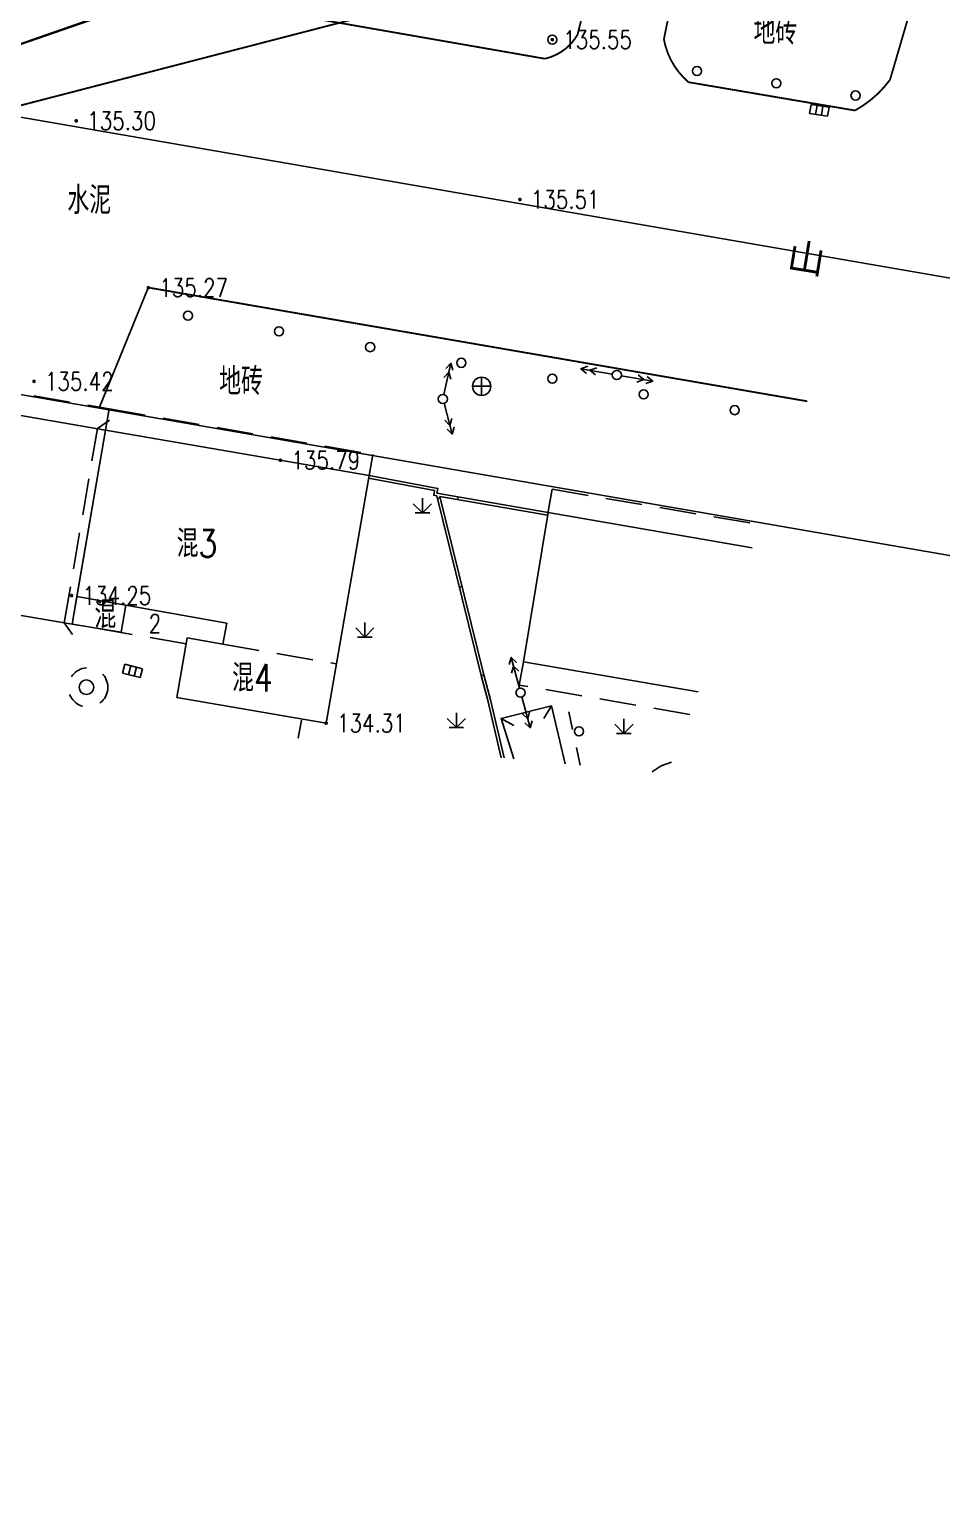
# Model space of a CAD drawing. Extents: x 529262 to 576451, y 2694391 to 2717535.
# Drawn here: x 564135.4 to 564185.5, y 2710622.6 to 2710702.9 of the extents above; entities that cross this region are included whole.
import ezdxf
from ezdxf.enums import TextEntityAlignment as Align
from ezdxf.xclip import XClip

# ---------------------------------------------------------------- set-up
doc = ezdxf.new("R2010")
doc.units = 0
doc.header["$XCLIPFRAME"] = 0
doc.linetypes.add('X5', pattern=[3, 2, -1])
doc.linetypes.add('X6', pattern=[2, 1, -1])
for name, color, linetype in [('DLSS', 4, 'Continuous'), ('DMTZ', 8, 'Continuous'), ('GCD', 8, 'Continuous'), ('GXYZ', 8, 'Continuous'), ('JMD', 8, 'Continuous'), ('PP-COM', 7, 'Continuous'), ('RD-中线', 40, 'Continuous'), ('RD-红线', 7, 'Continuous'), ('ZBTZ', 8, 'Continuous'), ('ZJ', 7, 'Continuous'), ('污水管径标注_W10-', 202, 'Continuous')]:
    doc.layers.add(name, color=color, linetype=linetype)
doc.styles.add('HZ', font='rs.shx', dxfattribs={"width": 0.8, "bigfont": 'hztxt.shx'})
doc.styles.add('等线体', font='simhei.ttf')
doc.linetypes.add('10422', pattern='A,0.75,[150,AAA.SHX,S=0.5,R=0,X=0,Y=0.5],1.5,[177,AAA.SHX,S=1,R=0,X=0,Y=0.4],0.75', length=3)
doc.linetypes.add('1161', pattern='A,0,[149,AAA.SHX,S=0.15,R=0,X=0,Y=0],-1.6', length=1.6)
doc.linetypes.add('732', pattern='A,9,-0.5,[162,AAA.SHX,S=1,R=0,X=0,Y=0],-0.5', length=10)

# ---------------------------------------------------------------- blocks, each defined once
blk = doc.blocks.new('A$C19FD0107')
at = {"layer": 'RD-中线', "color": 8}
blk.add_lwpolyline([(-6735.89, 16285.457), (-7081.773, 16345.345), (-7093.954, 16347.49), (-7407.424, 16401.508), (-7408.075, 16401.628)], dxfattribs=at)
at = {"layer": 'RD-红线', "color": 8, "linetype": 'Continuous', "flags": 128}
blk.add_lwpolyline([(-6964.331, 16309.787), (-6956.452, 16308.423), (-6775.035, 16277.011)], dxfattribs=at)
blk = doc.blocks.new('gc013a')
at = {"linetype": 'Continuous'}
blk.add_line((0.5, 0), (4, 0), dxfattribs=at)
at = {"linetype": 'Continuous', "flags": 128}
for points in [[(2.31, -0.4), (3, 0), (2.31, 0.4)], [(3.31, -0.4), (4, 0), (3.31, 0.4)]]:
    blk.add_lwpolyline(points, dxfattribs=at)
blk = doc.blocks.new('gc170')
at = {"color": 8, "linetype": 'Continuous'}
blk.add_circle((0, 0), 0.5, dxfattribs=at)
blk = doc.blocks.new('gc124')
at = {"color": 8}
for p, q in [((-1, 1), (0, 0)), ((-0.8, 0), (0.8, 0)), ((0, 0), (0, 1.6)), ((0, 0), (1, 1))]:
    blk.add_line(p, q, dxfattribs=at)
blk = doc.blocks.new('gc043')
for p, q in [((-1, 0), (1, 0)), ((0, -1), (0, 1))]:
    blk.add_line(p, q)
blk.add_circle((0, 0), 1)
blk = doc.blocks.new('gc041')
for p, q in [((-1, 0.5), (1, 0.5)), ((-1, -0.5), (-1, 0.5)), ((-0.33, 0.5), (-0.33, -0.5)), ((0.33, 0.5), (0.33, -0.5)), ((1, 0.5), (1, -0.5)), ((1, -0.5), (-1, -0.5))]:
    blk.add_line(p, q)
blk = doc.blocks.new('gc122')
at = {"color": 8}
blk.add_circle((0, 0), 0.8, dxfattribs=at)
blk = doc.blocks.new('GC200')
at = {"linetype": 'Continuous', "const_width": 0.2, "flags": 128}
blk.add_lwpolyline([(-0.1, 0, 1), (0.1, 0, 1)], format="xyb", close=True, dxfattribs=at)

msp = doc.modelspace()

# ---------------------------------------------------------------- linework, layer by layer
at = {"color": 8, "linetype": 'Continuous', "flags": 128}
msp.add_lwpolyline([(564089.197, 2710654.818), (564088.259, 2710675.347), (564098.145, 2710689.324), (564157.1, 2710709.72), (564157.771, 2710722.566), (564163.425, 2710723.116), (564171.239, 2710725.667)], dxfattribs=at)
at = {"layer": 'DLSS', "linetype": 'Continuous', "const_width": 0.1, "flags": 128}
for points, elevation in [([(564125.217, 2710715.005), (564123.911, 2710708.911, 0.26355), (564124.144, 2710708.169), (564163.718, 2710701.268, 0.21178), (564165.515, 2710702.591), (564166.797, 2710707.768), (564167.83, 2710713.698), (564167.83, 2710717.409), (564167.314, 2710720.736)], 135.331), ([(564171.26, 2710707.28), (564170.25, 2710702.334, 0.171538), (564171.6, 2710699.98), (564180.736, 2710698.428, 0.106672), (564182.654, 2710700.108), (564184.404, 2710706.096)], -526.028)]:
    msp.add_lwpolyline(points, format="xyb", dxfattribs=dict(at, elevation=elevation))
at = {"layer": 'DLSS', "linetype": 'Continuous', "const_width": 0.1, "elevation": 135.266, "flags": 128}
msp.add_lwpolyline([(564142.019, 2710688.708), (564178.116, 2710682.481)], dxfattribs=at)
at = {"layer": 'DLSS', "linetype": 'X6'}
for points in [[(564165.666, 2710662.524), (564164.852, 2710666.265)], [(564150.379, 2710664.997), (564150.189, 2710663.986)], [(564170.677, 2710662.681), (564170.105, 2710662.493), (564169.609, 2710662.152)]]:
    msp.add_lwpolyline(points, dxfattribs=at)
msp.add_circle((564138.664, 2710666.793, 133.936), 1.081, dxfattribs=at)
at = {"layer": 'DMTZ', "linetype": '10422', "flags": 128}
msp.add_lwpolyline([(564161.327, 2710662.934), (564160.589, 2710666.076), (564160.227, 2710667.449), (564157.792, 2710677.296), (564157.627, 2710677.324), (564157.673, 2710677.585), (564154.052, 2710678.261)], dxfattribs=at)
at = {"layer": 'GXYZ', "linetype": '732', "flags": 128}
msp.add_lwpolyline([(564190.37, 2710463.143), (564190.386, 2710467.025), (564189.579, 2710469.156), (564186.731, 2710471.163), (564184.456, 2710473.027), (564183.021, 2710476.047), (564179.783, 2710485.702), (564177.782, 2710492.779), (564176.798, 2710499.513), (564176.175, 2710507.868), (564178.439, 2710515.777), (564181.881, 2710521.084), (564184.755, 2710529.967), (564185.933, 2710536.671), (564185.285, 2710541.14), (564182.402, 2710547.432), (564179.873, 2710548.785), (564175.559, 2710549.294), (564163.476, 2710554.198), (564153.663, 2710559.149), (564143.785, 2710566.215), (564141.644, 2710568.445), (564137.564, 2710571.934), (564133.83, 2710574.642), (564129.81, 2710576.899), (564122.388, 2710579.8), (564119.895, 2710582.521), (564119.15, 2710587.419), (564118.187, 2710590.186), (564114.103, 2710593.882), (564110.752, 2710595.123), (564107.191, 2710600.989), (564104.682, 2710610.577), (564101.404, 2710617.513), (564096.096, 2710628.709), (564091.879, 2710636.635), (564089.742, 2710644.659), (564089.613, 2710650.743), (564087.283, 2710661.114), (564087.154, 2710670.756), (564089.808, 2710677.939), (564094.734, 2710685.389), (564098.14, 2710689.247), (564157.276, 2710709.889), (564158.941, 2710722.677), (564170.731, 2710725.876), (564175.463, 2710734.571), (564177.426, 2710742.717), (564180.17, 2710760.422), (564179.078, 2710764.864), (564165.135, 2710778.121), (564158.076, 2710828.047), (564164.727, 2710856.572), (564174.244, 2710890.215), (564177.245, 2710909.001), (564177.375, 2710911.216)], dxfattribs=at)
at = {"layer": 'JMD', "linetype": 'Continuous'}
for p, q in [((564139.178, 2710680.98), (564139.831, 2710681.442)), ((564157.976, 2710677.177, -528.979), (564157.831, 2710677.141, -528.979)), ((564158.974, 2710677.243), (564158.949, 2710677.095)), ((564163.901, 2710676.387), (564163.875, 2710676.239)), ((564159.176, 2710672.324, -528.979), (564159.031, 2710672.288, -528.979)), ((564137.355, 2710670.337), (564137.818, 2710669.684)), ((564160.377, 2710667.47, -528.979), (564160.232, 2710667.432, -528.979)), ((564164.08, 2710665.776), (564163.664, 2710665.092)), ((564161.321, 2710665.091), (564162.019, 2710664.7))]:
    msp.add_line(p, q, dxfattribs=at)
at = {"layer": 'JMD', "linetype": 'X5'}
msp.add_line((564137.355, 2710670.337), (564139.178, 2710680.98), dxfattribs=at)
for points in [[(564114.998, 2710686.355), (564139.825, 2710682.063), (564139.625, 2710680.903)], [(564139.625, 2710680.903), (564139.825, 2710682.063), (564154.278, 2710679.564), (564154.077, 2710678.409)], [(564163.875, 2710676.239), (564164.116, 2710677.653), (564175.574, 2710675.713)], [(564144.047, 2710669.181), (564137.355, 2710670.337)]]:
    msp.add_lwpolyline(points, dxfattribs=at)
at = {"layer": 'JMD', "linetype": 'Continuous', "flags": 128}
for points in [[(564114.998, 2710674.128), (564137.783, 2710670.264), (564139.625, 2710680.903), (564114.998, 2710685.163)], [(564154.052, 2710678.261), (564157.673, 2710677.585), (564157.627, 2710677.324), (564157.792, 2710677.296)], [(564154.077, 2710678.409), (564157.846, 2710677.705), (564157.801, 2710677.446), (564163.901, 2710676.387)], [(564157.954, 2710677.268), (564163.875, 2710676.239)], [(564175.098, 2710674.446), (564163.901, 2710676.387), (564162.543, 2710668.191), (564172.128, 2710666.541)]]:
    msp.add_lwpolyline(points, dxfattribs=at)
at = {"layer": 'JMD', "linetype": 'Continuous', "elevation": 135.763, "flags": 128}
for points in [[(564139.625, 2710680.903), (564138.045, 2710671.775), (564146.269, 2710670.314), (564146.062, 2710669.158), (564144.103, 2710669.508), (564143.54, 2710666.228), (564151.723, 2710664.83), (564154.077, 2710678.409)], [(564138.045, 2710671.775), (564137.783, 2710670.264), (564140.477, 2710669.812), (564140.74, 2710671.296)]]:
    msp.add_lwpolyline(points, close=True, dxfattribs=at)
at = {"layer": 'JMD', "linetype": 'Continuous', "elevation": -528.979, "flags": 128}
for points in [[(564157.792, 2710677.296), (564160.227, 2710667.449), (564160.589, 2710666.076), (564161.327, 2710662.934)], [(564157.954, 2710677.268), (564160.373, 2710667.486), (564160.735, 2710666.112), (564161.484, 2710662.919)]]:
    msp.add_lwpolyline(points, dxfattribs=at)
at = {"layer": 'JMD', "linetype": 'X5', "elevation": 135.763, "flags": 128}
msp.add_lwpolyline([(564146.062, 2710669.158), (564152.286, 2710668.079)], dxfattribs=at)
at = {"layer": 'JMD', "linetype": 'X5', "elevation": -525.963}
msp.add_lwpolyline([(564171.665, 2710665.311), (564162.317, 2710666.92), (564162.543, 2710668.191)], dxfattribs=at)
at = {"layer": 'JMD', "linetype": 'Continuous'}
msp.add_lwpolyline([(564162.023, 2710662.869), (564161.321, 2710665.091), (564164.08, 2710665.776), (564164.84, 2710662.602)], dxfattribs=at)
at = {"layer": 'ZBTZ', "linetype": '1161'}
msp.add_lwpolyline([(564141.969, 2710688.708), (564139.3, 2710682.153)], dxfattribs=at)
at = {"layer": '污水管径标注_W10-', "color": 0, "const_width": 0.1}
msp.add_lwpolyline([(564105.662, 2710607.216), (564099.605, 2710623.995), (564090.982, 2710639.157), (564089.093, 2710648.604), (564089.318, 2710654.885), (564086.547, 2710657.833), (564082.863, 2710661.751), (564088.339, 2710675.273), (564098.271, 2710689.203), (564122.244, 2710695.412), (564139.824, 2710699.965), (564156.441, 2710704.268)], dxfattribs=at)

# ---------------------------------------------------------------- block references
at = {"layer": 'GCD', "linetype": 'Continuous'}
ref = msp.add_blockref('GC200', (564164.128, 2710702.311, 135.548), dxfattribs=dict(at, xscale=0.5, yscale=0.5))
ref.add_attrib('height', '135.55', dxfattribs={"linetype": 'Continuous', "height": 1, "style": 'HZ', "width": 0.8}).set_placement((564164.728, 2710702.311, 135.548), align=Align.MIDDLE_LEFT)
ref = msp.add_blockref('GC200', (564138.018, 2710697.862, 135.298), dxfattribs=dict(at, xscale=0.5, yscale=0.5))
ref.add_attrib('height', '135.30', dxfattribs={"linetype": 'Continuous', "height": 1, "style": 'HZ', "width": 0.8}).set_placement((564138.618, 2710697.862, 135.298), align=Align.MIDDLE_LEFT)
ref = msp.add_blockref('GC200', (564162.352, 2710693.545, 135.513), dxfattribs=dict(at, xscale=0.5, yscale=0.5))
ref.add_attrib('height', '135.51', dxfattribs={"linetype": 'Continuous', "height": 1, "style": 'HZ', "width": 0.8}).set_placement((564162.952, 2710693.545, 135.513), align=Align.MIDDLE_LEFT)
ref = msp.add_blockref('GC200', (564141.969, 2710688.708, 135.266), dxfattribs=dict(at, xscale=0.5, yscale=0.5))
ref.add_attrib('height', '135.27', dxfattribs={"linetype": 'Continuous', "height": 1, "style": 'HZ', "width": 0.8}).set_placement((564142.569, 2710688.708, 135.266), align=Align.MIDDLE_LEFT)
ref = msp.add_blockref('GC200', (564135.699, 2710683.571, 135.416), dxfattribs=dict(at, xscale=0.5, yscale=0.5))
ref.add_attrib('height', '135.42', dxfattribs={"linetype": 'Continuous', "height": 1, "style": 'HZ', "width": 0.8}).set_placement((564136.299, 2710683.571, 135.416), align=Align.MIDDLE_LEFT)
ref = msp.add_blockref('GC200', (564149.217, 2710679.249, 135.793), dxfattribs=dict(at, xscale=0.5, yscale=0.5))
ref.add_attrib('height', '135.79', dxfattribs={"linetype": 'Continuous', "height": 1, "style": 'HZ', "width": 0.8}).set_placement((564149.817, 2710679.249, 135.793), align=Align.MIDDLE_LEFT)
ref = msp.add_blockref('GC200', (564137.759, 2710671.824, 134.248), dxfattribs=dict(at, xscale=0.5, yscale=0.5))
ref.add_attrib('height', '134.25', dxfattribs={"linetype": 'Continuous', "height": 1, "style": 'HZ', "width": 0.8}).set_placement((564138.359, 2710671.824, 134.248), align=Align.MIDDLE_LEFT)
ref = msp.add_blockref('GC200', (564151.723, 2710664.83, 134.314), dxfattribs=dict(at, xscale=0.5, yscale=0.5))
ref.add_attrib('height', '134.31', dxfattribs={"linetype": 'Continuous', "height": 1, "style": 'HZ', "width": 0.8}).set_placement((564152.323, 2710664.83, 134.314), align=Align.MIDDLE_LEFT)
at = {"layer": 'GXYZ', "linetype": 'Continuous'}
for name, p, xscale, yscale, zscale, rotation in [('gc041', (564178.776, 2710698.436), 0.5000000000165733, 0.5000000000165733, 0.5000000000165733, 351.0030922641473), ('gc013a', (564158.125, 2710682.611), 0.5000000001369476, 0.5000000001369476, 0.5000000001369476, 77.47049449666406), ('gc013a', (564167.668, 2710683.924), 0.5000000000601402, 0.5000000000601402, 0.5000000000601402, 170.2315712637423), ('gc013a', (564167.668, 2710683.924), 0.5000000000390672, 0.5000000000390672, 0.5000000000390672, 350.2788053823461), ('gc013a', (564158.125, 2710682.611), 0.4999999998900092, 0.4999999998900092, 0.4999999998900092, 284.8253066206188), ('gc013a', (564162.388, 2710666.505), 0.4999999998900092, 0.4999999998900092, 0.4999999998900092, 104.8253066206188), ('gc041', (564141.103, 2710667.694), 0.5000000000805255, 0.5000000000805255, 0.5000000000805255, 165.8503526640947), ('gc013a', (564162.388, 2710666.505), 0.4999999999000433, 0.4999999999000433, 0.4999999999000433, 285.2763441808636)]:
    msp.add_blockref(name, p, dxfattribs=dict(at, xscale=xscale, yscale=yscale, zscale=zscale, rotation=rotation))
at = {"layer": 'GXYZ', "linetype": 'Continuous', "xscale": 0.5, "yscale": 0.5, "zscale": 0.5}
for name, p in [('gc043', (564160.252, 2710683.302)), ('gc170', (564167.668, 2710683.924)), ('gc170', (564158.125, 2710682.611)), ('gc170', (564162.388, 2710666.505))]:
    msp.add_blockref(name, p, dxfattribs=at)
at = {"layer": 'PP-COM'}
ref = msp.add_blockref('A$C19FD0107', (570997.993, 2694390.603), dxfattribs=at)
XClip(ref).set_block_clipping_path([(-9366.4383134884, 14428.6043910822), (-3328.4480743363, 17452.7484863754)])
at = {"layer": 'ZBTZ', "linetype": 'Continuous'}
for p, xscale, yscale, zscale, rotation in [((564164.128, 2710702.311), 0.5000000000062049, 0.5000000000062049, 0.5000000000062049, 170.6218104123653), ((564172.071, 2710700.595), 0.5000000000566385, 0.5000000000566385, 0.5000000000566385, 171.2112485870777), ((564176.417, 2710699.923, 135.836), 0.5000000000566385, 0.5000000000566385, 0.5000000000566385, 171.2112485870777), ((564180.764, 2710699.251), 0.5000000000566385, 0.5000000000566385, 0.5000000000566385, 171.2112485870777), ((564144.14, 2710687.179), 0.4999999999322504, 0.4999999999322504, 0.4999999999322504, 170.1967299695109), ((564149.139, 2710686.315), 0.4999999999322504, 0.4999999999322504, 0.4999999999322504, 170.1967299695109), ((564154.138, 2710685.451), 0.4999999999322504, 0.4999999999322504, 0.4999999999322504, 170.1967299695109), ((564159.137, 2710684.588), 0.4999999999322504, 0.4999999999322504, 0.4999999999322504, 170.1967299695109), ((564164.137, 2710683.724), 0.4999999999322504, 0.4999999999322504, 0.4999999999322504, 170.1967299695109), ((564169.136, 2710682.86), 0.4999999999322504, 0.4999999999322504, 0.4999999999322504, 170.1967299695109), ((564174.135, 2710681.996), 0.4999999999322504, 0.4999999999322504, 0.4999999999322504, 170.1967299695109), ((564165.6, 2710664.377), 0.5000000001181112, 0.5000000001181112, 0.5000000001181112, 282.9904274135379)]:
    msp.add_blockref('gc170', p, dxfattribs=dict(at, xscale=xscale, yscale=yscale, zscale=zscale, rotation=rotation))
at = {"layer": 'ZBTZ', "linetype": 'Continuous', "xscale": 0.5, "yscale": 0.5}
for p in [(564157.003, 2710676.361), (564153.847, 2710669.549), (564158.867, 2710664.589), (564168.059, 2710664.268)]:
    msp.add_blockref('gc124', p, dxfattribs=at)
at = {"layer": 'ZBTZ', "linetype": 'Continuous', "xscale": 0.5, "yscale": 0.5, "zscale": 0.5}
msp.add_blockref('gc122', (564138.577, 2710666.802), dxfattribs=at)

# ---------------------------------------------------------------- texts
at = {"layer": 'JMD', "linetype": 'Continuous', "style": 'HZ', "width": 0.8}
for s, p in [('混3', (564145.752, 2710674.681)), ('混', (564140.211, 2710670.783)), ('混4', (564148.789, 2710667.309))]:
    msp.add_text(s, height=1.5, dxfattribs=at).set_placement(p, align=Align.MIDDLE_RIGHT)
at = {"layer": 'ZJ', "color": 8, "linetype": 'Continuous', "style": 'HZ', "width": 0.8}
for s, height, p in [('地砖', 1.5, (564176.367, 2710702.869)), ('水泥', 1.5, (564138.727, 2710693.582)), ('地砖', 1.5, (564147.056, 2710683.647)), ('2', 1, (564142.329, 2710670.29))]:
    msp.add_text(s, height=height, dxfattribs=at).set_placement(p, align=Align.MIDDLE)
at = {"layer": 'ZJ', "color": 8, "linetype": 'Continuous', "style": '等线体'}
msp.add_text('山           谷             路', height=1.5, rotation=350.70873, dxfattribs=at).set_placement((564192.178, 2710688.056), align=Align.MIDDLE)

doc.saveas('drawing.dxf')
